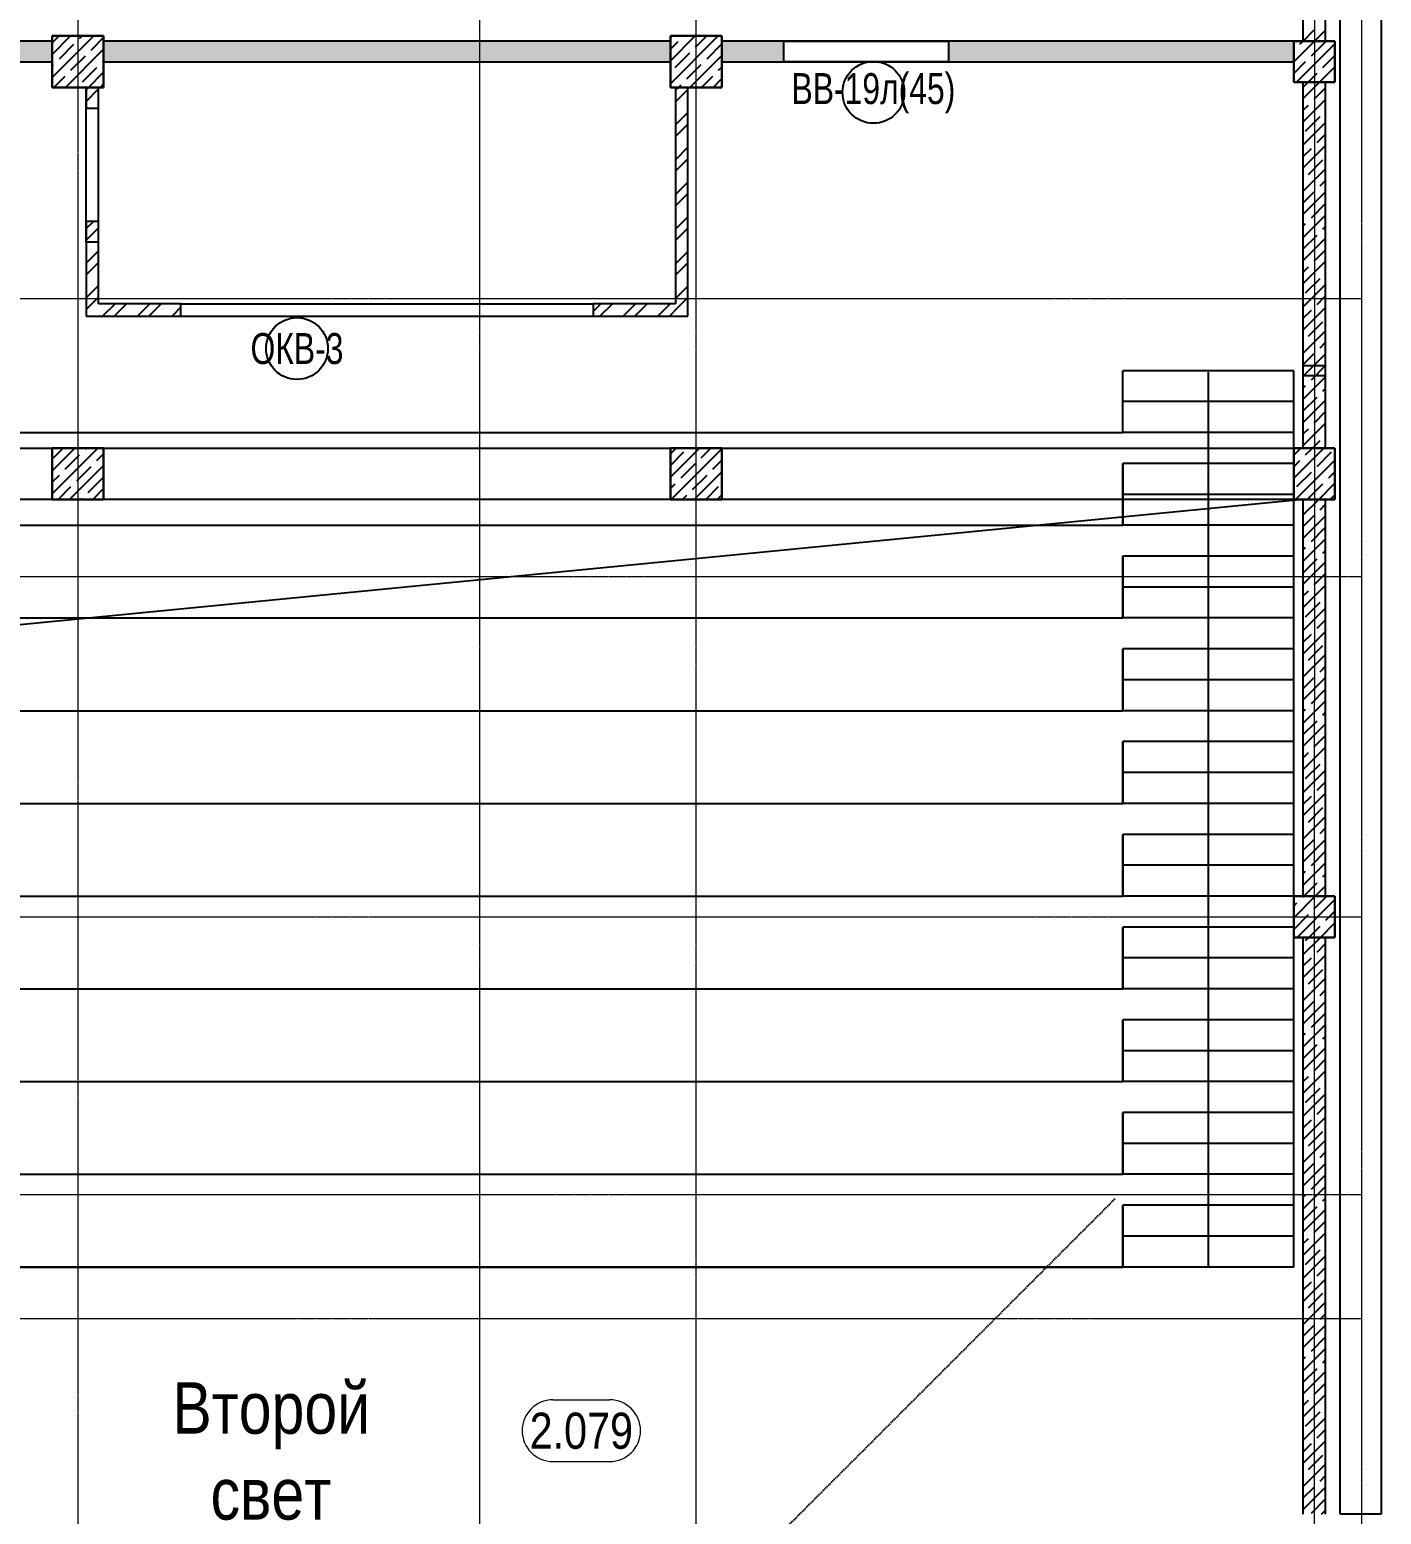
# Model space of a CAD drawing. Header units: millimetres. Extents: x -231292 to 573618, y -153144 to 564035.
# Drawn here: x 42035 to 55153, y 246166 to 260577 of the extents above; entities that cross this region are included whole.
import ezdxf
from ezdxf.enums import TextEntityAlignment as Align

# ---------------------------------------------------------------- set-up
doc = ezdxf.new("R2010")
doc.units = ezdxf.units.MM
for name, pattern in [('CENTER2', [28.575, 19.05, -3.175, 3.175, -3.175]), ('DASHED', [19.05, 12.7, -6.35]), ('HIDDEN2', [4.7625, 3.175, -1.5875])]:
    doc.linetypes.add(name, pattern=pattern)
doc.layers.get('0').update_dxf_attribs({"color": 250})
doc.layers.get('Defpoints').update_dxf_attribs({"color": 250})
for name, color, linetype, lineweight in [('АР_Area', 250, 'Continuous', 5), ('АР_Витраж марка', 250, 'Continuous', 9), ('АР_Колонны', 250, 'Continuous', 35), ('АР_Отметка', 7, 'Continuous', 13), ('АР_Стены ЖБ', 250, 'Continuous', 35), ('АР_Стены кирпич', 250, 'Continuous', 20), ('АР_Стены ПЕНОблок', 250, 'Continuous', 20), ('АР_Тонкая', 250, 'Continuous', 5), ('АР_Штриховка', 250, 'Continuous', 0), ('ЛК_Открытая', 250, 'Continuous', 5), ('РД_Оси_100', 250, 'Continuous', 0), ('РД_проем_инж перемыч_фахверк', 250, 'Continuous', 18)]:
    doc.layers.add(name, color=color, linetype=linetype, lineweight=lineweight)
for name, color, linetype, lineweight, plot in [('КР_Балки-0.5', 60, 'Continuous', 50, False), ('РД_Проем', 250, 'Continuous', 0, False), ('РД_проем_инж перемыч_подсчет', 250, 'Continuous', 30, False)]:
    doc.layers.add(name, color=color, linetype=linetype, lineweight=lineweight, plot=plot)
doc.layers.add('РД_Витраж_вн', color=250, linetype='Continuous')
doc.styles.add('Arial_09', font='ARIALN.TTF', dxfattribs={"width": 0.9})
doc.styles.add('style1', font='ARIALN.TTF')
pattern_1 = [(95, (-195344.93, 50353), (140.09465, 117.55338), [19.05, -209.55]), (40, (-195344.93, 50353), (-160.01845, 110.17673), [15.24, -167.64058]), (145.451445, (-195333.26, 50362.8), (-19.9238, 227.7301), [16.19001, -178.09024]), (91.1842, (-195380.85, 50388.92), (221.41024, 161.95341), [28.575, -314.325]), (141.63556, (-195362.4, 50402.42), (-7.08662, 342.82676), [24.28502, -267.1356]), (36.18415, (-195380.85, 50388.92), (-7.08662, 342.82676), [22.85997, -251.45973]), (66, (-195353.91, 50397.9), (179.51998, 34.89515), [19.05, -209.55]), (11, (-195353.91, 50397.9), (-86.53993, 173.94119), [15.24, -167.64]), (116.451445, (-195338.95, 50400.81), (92.98005, 208.83634), [16.19001, -178.08994]), (82.5, (-195344.934, 50353), (-57.605469, 61.973414), [0, -165.608, 0, -170.18, 0, -168.275]), (52.5, (-195344.93, 50353), (-23.589727, 118.087), [0, -97.028, 0, -161.798, 0, -64.135]), (12.5, (-195384.986, 50312.95), (99.927863, 91.826196), [0, -63.5, 0, -198.12, 0, -262.89]), (2.5, (-195402.95, 50294.99), (86.763904, 122.722393), [0, -82.55, 0, -131.572, 0, -186.69])]
pattern_2 = [(45, (-195344.93, 50353), (-168.3798, 168.3798), []), (45, (-195232.68, 50353), (-168.3798, 168.3798), [])]

# ---------------------------------------------------------------- blocks, each defined once
blk = doc.blocks.new('МаркаВитража1')
at = {"layer": 'Defpoints'}
blk.add_circle((0, 0), 3, dxfattribs=at)
at = {"color": 0, "linetype": 'ByBlock', "lineweight": -2, "style": 'Arial_09', "width": 0.9}
blk.add_attdef('АР-ОКНО:НАИМЕНОВАНИЕ', text='', height=3, dxfattribs=at).set_placement((0, 0), align=Align.MIDDLE)
blk = doc.blocks.new('оси_рен')
at = {"layer": 'РД_Оси_100', "color": 251, "linetype": 'CENTER2', "true_color": 0x636466}
for p, q in [((1233152.916, 190733.254), (1233152.916, 223383.079)), ((1235252.916, 190733.254), (1235252.916, 223213.25)), ((1189697.958, 207313.25), (1241712.916, 207313.25)), ((1241712.916, 204613.25), (1189697.958, 204613.25)), ((1189697.958, 201313.25), (1241712.916, 201313.25)), ((1241712.916, 198613.25), (1189697.958, 198613.25)), ((1189697.958, 197413.25), (1241712.916, 197413.25))]:
    blk.add_line(p, q, dxfattribs=at)
for points in [[(1229252.916, 223268.25), (1229252.916, 190733.254)], [(1241252.916, 223213.25), (1241252.916, 181613.25)], [(1241712.916, 190813.25), (1241712.916, 223213.25)]]:
    blk.add_lwpolyline(points, dxfattribs=at)
blk = doc.blocks.new('MOK-МаркаПом_овал_ареал')
for p, q in [((-2.75, 3), (2.75, 3)), ((-2.75, -3), (2.75, -3))]:
    blk.add_line(p, q)
for centre, radius, start, end in [((-2.75, 0), 3, 90, 270), ((2.75, 0), 3, 270, 90), ((-3.75, 0), 3.5, 0, 0.001)]:
    blk.add_arc(centre, radius, start, end)
at = {"color": 0, "style": 'style1'}
blk.add_attdef('АР-ПОМЕЩЕНИЕ:НОМЕР', text='', height=3.5, dxfattribs=at).set_placement((0, 0), align=Align.MIDDLE)
at = {"layer": 'Defpoints', "color": 2, "style": 'style1'}
blk.add_attdef('АР-ПОМЕЩЕНИЕ:НАИМЕНОВАНИЕ', text='', height=1, dxfattribs=at).set_placement((-0.09, -4.81), align=Align.MIDDLE)

msp = doc.modelspace()

# ---------------------------------------------------------------- hatches: boundary and pattern name
at = {"layer": 'АР_Штриховка', "linetype": 'Continuous', "lineweight": 25, "true_color": 0x000000}
h = msp.add_hatch(dxfattribs=at)
h.set_pattern_fill('AR-CONC', color=18, angle=-315, style=0)
h.set_pattern_definition([(95, (-195344.93, 50353), (140.09465, 117.55338), [19.05, -209.55]), (40, (-195344.93, 50353), (-160.01845, 110.17673), [15.24, -167.64058]), (145.451445, (-195333.26, 50362.8), (-19.9238, 227.7301), [16.19001, -178.09024]), (91.1842, (-195380.85, 50388.92), (221.41024, 161.95341), [28.575, -314.325]), (141.63556, (-195362.4, 50402.42), (-7.08662, 342.82676), [24.28502, -267.1356]), (36.18415, (-195380.85, 50388.92), (-7.08662, 342.82676), [22.85997, -251.45973]), (66, (-195353.91, 50397.9), (179.51998, 34.89515), [19.05, -209.55]), (11, (-195353.91, 50397.9), (-86.53993, 173.94119), [15.24, -167.64]), (116.451445, (-195338.95, 50400.81), (92.98005, 208.83634), [16.19001, -178.08994]), (82.5, (-195344.934, 50353), (-57.605469, 61.973414), [0, -165.608, 0, -170.18, 0, -168.275]), (52.5, (-195344.93, 50353), (-23.589727, 118.087), [0, -97.028, 0, -161.798, 0, -64.135]), (12.5, (-195384.986, 50312.95), (99.927863, 91.826196), [0, -63.5, 0, -198.12, 0, -262.89]), (2.5, (-195402.95, 50294.99), (86.763904, 122.722393), [0, -82.55, 0, -131.572, 0, -186.69])])
h.paths.add_polyline_path([(36703.243, 260466.253), (36703.243, 260266.253), (39003.243, 260266.253), (39003.243, 260466.253)], flags=0)
h.paths.add_polyline_path([(39003.243, 260466.253), (39003.243, 260266.253), (42253.244, 260266.253), (42253.244, 260466.253)], flags=0)
h = msp.add_hatch(dxfattribs=at)
h.set_pattern_fill('AR-CONC', color=18, angle=45, style=0)
h.set_pattern_definition(pattern_1)
h.paths.add_polyline_path([(42753.243, 260466.253), (42753.243, 260266.253), (48253.243, 260266.253), (48253.243, 260466.253)], flags=0)
h = msp.add_hatch(dxfattribs=at)
h.set_pattern_fill('AR-CONC', color=18, angle=45, style=0)
h.set_pattern_definition(pattern_1)
h.paths.add_polyline_path([(48753.244, 260466.253), (48753.244, 260266.253), (49353.243, 260266.253), (49353.243, 260466.253)], flags=0)
h.paths.add_polyline_path([(50953.243, 260466.253), (50953.243, 260266.253), (54303.243, 260266.253), (54303.243, 260466.253)], flags=0)
h = msp.add_hatch(dxfattribs=at)
h.set_pattern_fill('ANSI32', color=18, scale=25, style=0)
h.set_pattern_definition([(45, (-195344.93, 50353), (-168.3798, 168.3798), []), (45, (-195232.68, 50353), (-168.3798, 168.3798), [])])
h.paths.add_polyline_path([(42583.243, 257796.253), (42703.243, 257916.253), (42703.243, 258716.253), (42583.243, 258716.253)], flags=0)
h.paths.add_polyline_path([(42583.243, 259816.253), (42703.243, 259816.253), (42703.243, 260016.253), (42583.243, 260016.253)], flags=0)
h = msp.add_hatch(dxfattribs=at)
h.set_pattern_fill('ANSI32', color=18, scale=25, angle=-360, style=0)
h.set_pattern_definition(pattern_2)
h.paths.add_polyline_path([(48423.243, 260016.253), (48303.243, 260016.253), (48303.243, 257916.253), (48423.243, 257796.253)], flags=0)
h = msp.add_hatch(dxfattribs=at)
h.set_pattern_fill('ANSI32', color=18, scale=25, angle=360, style=0)
h.set_pattern_definition(pattern_2)
h.paths.add_polyline_path([(48423.243, 257796.253), (48303.243, 257916.253), (47503.243, 257916.253), (47503.243, 257796.253)], flags=0)
h.paths.add_polyline_path([(43503.243, 257796.253), (43503.243, 257916.253), (42703.243, 257916.253), (42583.243, 257796.253)], flags=0)

# ---------------------------------------------------------------- linework, layer by layer
at = {"layer": 'АР_Колонны', "color": 18, "linetype": 'HIDDEN2', "lineweight": 25, "true_color": 0x000000}
for p, q in [((42253.243, 260516.253), (42753.243, 260516.253)), ((42253.243, 260016.253), (42253.243, 260516.253)), ((42753.243, 260516.253), (42753.243, 260016.253)), ((48253.243, 260516.253), (48753.243, 260516.253)), ((48253.243, 260016.253), (48253.243, 260516.253)), ((48753.243, 260516.253), (48753.243, 260016.253)), ((54303.243, 260466.253), (54703.243, 260466.253)), ((54303.243, 260066.253), (54303.243, 260466.253)), ((54703.243, 260466.253), (54703.243, 260066.253)), ((42753.243, 260016.253), (42253.243, 260016.253)), ((48753.243, 260016.253), (48253.243, 260016.253)), ((54703.243, 260066.253), (54303.243, 260066.253)), ((42253.243, 256516.253), (42753.243, 256516.253)), ((42253.243, 256016.253), (42253.243, 256516.253)), ((42753.243, 256516.253), (42753.243, 256016.253)), ((48253.243, 256516.253), (48753.243, 256516.253)), ((48253.243, 256016.253), (48253.243, 256516.253)), ((48753.243, 256516.253), (48753.243, 256016.253)), ((54303.243, 256516.253), (54703.243, 256516.253)), ((54303.243, 256016.253), (54303.243, 256516.253)), ((54703.243, 256516.253), (54703.243, 256016.253)), ((42753.243, 256016.253), (42253.243, 256016.253)), ((48753.243, 256016.253), (48253.243, 256016.253)), ((54703.243, 256016.253), (54303.243, 256016.253)), ((54303.243, 252166.253), (54703.243, 252166.253)), ((54303.243, 251766.253), (54303.243, 252166.253)), ((54703.243, 252166.253), (54703.243, 251766.253)), ((54703.243, 251766.253), (54303.243, 251766.253))]:
    msp.add_line(p, q, dxfattribs=at)
at = {"layer": 'АР_Колонны', "color": 18, "linetype": 'Continuous', "lineweight": 25, "true_color": 0x000000}
for p, q in [((42253.243, 260516.253), (42253.243, 260016.253)), ((42753.243, 260516.253), (42253.243, 260516.253)), ((42253.243, 260016.253), (42253.243, 260516.253)), ((42253.243, 260516.253), (42753.243, 260516.253)), ((42753.243, 260016.253), (42753.243, 260516.253)), ((42753.243, 260516.253), (42753.243, 260016.253)), ((48753.243, 260516.253), (48253.243, 260516.253)), ((48253.243, 260516.253), (48253.243, 260016.253)), ((48753.243, 260516.253), (48253.243, 260516.253)), ((48253.243, 260516.253), (48253.243, 260016.253)), ((48753.243, 260016.253), (48753.243, 260516.253)), ((48753.243, 260016.253), (48753.243, 260516.253)), ((54303.243, 260466.253), (54303.243, 260066.253)), ((54703.243, 260466.253), (54303.243, 260466.253)), ((54303.243, 260066.253), (54303.243, 260466.253)), ((54303.243, 260466.253), (54703.243, 260466.253)), ((54703.243, 260066.253), (54703.243, 260466.253)), ((54703.243, 260466.253), (54703.243, 260066.253)), ((42253.243, 260016.253), (42753.243, 260016.253)), ((42753.243, 260016.253), (42253.243, 260016.253)), ((48253.243, 260016.253), (48753.243, 260016.253)), ((48253.243, 260016.253), (48753.243, 260016.253)), ((54303.243, 260066.253), (54703.243, 260066.253)), ((54703.243, 260066.253), (54303.243, 260066.253)), ((42253.243, 256516.253), (42253.243, 256016.253)), ((42753.243, 256516.253), (42253.243, 256516.253)), ((42253.243, 256016.253), (42253.243, 256516.253)), ((42253.243, 256516.253), (42753.243, 256516.253)), ((42753.243, 256016.253), (42753.243, 256516.253)), ((42753.243, 256516.253), (42753.243, 256016.253)), ((48753.243, 256516.253), (48253.243, 256516.253)), ((48253.243, 256516.253), (48253.243, 256016.253)), ((48753.243, 256516.253), (48253.243, 256516.253)), ((48253.243, 256516.253), (48253.243, 256016.253)), ((48753.243, 256016.253), (48753.243, 256516.253)), ((48753.243, 256016.253), (48753.243, 256516.253)), ((54303.243, 256516.253), (54303.243, 256016.253)), ((54703.243, 256516.253), (54303.243, 256516.253)), ((54303.243, 256016.253), (54303.243, 256516.253)), ((54303.243, 256516.253), (54703.243, 256516.253)), ((54703.243, 256016.253), (54703.243, 256516.253)), ((54703.243, 256516.253), (54703.243, 256016.253)), ((42253.243, 256016.253), (42753.243, 256016.253)), ((42753.243, 256016.253), (42253.243, 256016.253)), ((48253.243, 256016.253), (48753.243, 256016.253)), ((48253.243, 256016.253), (48753.243, 256016.253)), ((54303.243, 256016.253), (54703.243, 256016.253)), ((54703.243, 256016.253), (54303.243, 256016.253)), ((54703.243, 252166.253), (54303.243, 252166.253)), ((54303.243, 252166.253), (54303.243, 251766.253)), ((54703.243, 252166.253), (54303.243, 252166.253)), ((54303.243, 252166.253), (54303.243, 251766.253)), ((54703.243, 251766.253), (54703.243, 252166.253)), ((54703.243, 251766.253), (54703.243, 252166.253)), ((54303.243, 251766.253), (54703.243, 251766.253)), ((54303.243, 251766.253), (54703.243, 251766.253))]:
    msp.add_line(p, q, dxfattribs=at)
at = {"layer": 'АР_Стены ЖБ', "color": 18, "linetype": 'Continuous', "lineweight": 25, "true_color": 0x000000}
for p, q in [((54393.244, 263666.253), (54393.244, 260466.253)), ((54613.244, 260466.253), (54613.244, 263666.253)), ((42253.243, 260016.253), (42253.243, 260516.253)), ((42253.243, 260516.253), (42753.243, 260516.253)), ((42753.243, 260516.253), (42753.243, 260016.253)), ((48753.243, 260516.253), (48253.243, 260516.253)), ((48253.243, 260516.253), (48253.243, 260016.253)), ((48753.243, 260016.253), (48753.243, 260516.253)), ((54303.243, 260066.253), (54303.243, 260466.253)), ((54303.243, 260466.253), (54703.243, 260466.253)), ((54393.244, 260466.253), (54613.244, 260466.253)), ((54703.243, 260466.253), (54703.243, 260066.253)), ((42753.243, 260016.253), (42253.243, 260016.253)), ((48253.243, 260016.253), (48753.243, 260016.253)), ((54703.243, 260066.253), (54303.243, 260066.253)), ((54613.244, 260066.253), (54393.244, 260066.253)), ((54393.244, 260066.253), (54393.244, 256516.253)), ((54613.244, 256516.253), (54613.244, 260066.253)), ((54393.244, 257318.343), (54613.244, 257318.343)), ((54613.244, 257218.343), (54393.244, 257218.343)), ((42253.243, 256016.253), (42253.243, 256516.253)), ((42253.243, 256516.253), (42753.243, 256516.253)), ((42753.243, 256516.253), (42753.243, 256016.253)), ((48753.243, 256516.253), (48253.243, 256516.253)), ((48253.243, 256516.253), (48253.243, 256016.253)), ((48753.243, 256016.253), (48753.243, 256516.253)), ((54303.243, 256016.253), (54303.243, 256516.253)), ((54303.243, 256516.253), (54703.243, 256516.253)), ((54393.244, 256516.253), (54613.244, 256516.253)), ((54703.243, 256516.253), (54703.243, 256016.253)), ((42753.243, 256016.253), (42253.243, 256016.253)), ((48253.243, 256016.253), (48753.243, 256016.253)), ((54703.243, 256016.253), (54303.243, 256016.253)), ((54613.244, 256016.253), (54393.244, 256016.253)), ((54393.244, 256016.253), (54393.244, 252166.253)), ((54613.244, 252166.253), (54613.244, 256016.253)), ((54703.243, 252166.253), (54303.243, 252166.253)), ((54303.243, 252166.253), (54303.243, 251766.253)), ((54393.244, 252166.253), (54613.244, 252166.253)), ((54703.243, 251766.253), (54703.243, 252166.253)), ((54303.243, 251766.253), (54703.243, 251766.253)), ((54613.244, 251766.253), (54393.244, 251766.253)), ((54393.244, 251766.253), (54393.244, 246166.253)), ((54613.244, 246166.253), (54613.244, 251766.253))]:
    msp.add_line(p, q, dxfattribs=at)
at = {"layer": 'АР_Стены ЖБ', "color": 18, "lineweight": 25, "true_color": 0x000000}
msp.add_line((54393.244, 256016.253), (38304.92, 254444.416), dxfattribs=at)
at = {"layer": 'АР_Стены кирпич', "color": 18, "linetype": 'Continuous', "lineweight": 25, "true_color": 0x000000}
for p, q in [((42703.243, 260016.253), (42583.243, 260016.253)), ((42583.243, 260016.253), (42583.243, 259816.253)), ((42583.243, 260014.101), (42703.243, 260014.101)), ((42703.243, 259816.253), (42703.243, 260016.253)), ((48423.243, 260016.253), (48303.243, 260016.253)), ((48303.243, 260016.253), (48303.243, 257916.253)), ((48423.243, 257796.253), (48423.243, 260016.253)), ((42583.243, 259816.253), (42703.243, 259816.253)), ((42703.243, 258716.253), (42583.243, 258716.253)), ((42583.243, 258716.253), (42583.243, 257796.253)), ((42703.243, 257916.253), (42703.243, 258716.253)), ((42703.243, 258514.101), (42583.243, 258514.101)), ((43503.243, 257916.253), (42703.243, 257916.253)), ((43503.243, 257796.253), (43503.243, 257916.253)), ((43503.244, 257796.253), (43503.244, 257916.253)), ((48303.243, 257916.253), (47503.243, 257916.253)), ((47503.243, 257916.253), (47503.243, 257796.253)), ((47503.244, 257916.253), (47503.244, 257796.253)), ((42583.243, 257796.253), (43503.243, 257796.253)), ((47503.243, 257796.253), (48423.243, 257796.253))]:
    msp.add_line(p, q, dxfattribs=at)
at = {"layer": 'АР_Стены ПЕНОблок', "color": 18, "linetype": 'Continuous', "lineweight": 25, "true_color": 0x000000}
for p, q in [((42253.244, 260466.253), (39003.243, 260466.253)), ((42253.244, 260266.253), (42253.244, 260466.253)), ((42753.243, 260466.253), (42753.243, 260266.253)), ((48253.243, 260466.253), (42753.243, 260466.253)), ((48253.243, 260266.253), (48253.243, 260466.253)), ((48753.244, 260466.253), (48753.244, 260266.253)), ((49353.243, 260466.253), (48753.244, 260466.253)), ((49353.243, 260266.253), (49353.243, 260466.253)), ((50953.243, 260466.253), (50953.243, 260266.253)), ((54303.243, 260466.253), (50953.243, 260466.253)), ((54303.243, 260266.253), (54303.243, 260466.253)), ((39003.243, 260266.253), (42253.244, 260266.253)), ((42753.243, 260266.253), (48253.243, 260266.253)), ((48753.244, 260266.253), (49353.243, 260266.253)), ((50953.243, 260266.253), (54303.243, 260266.253))]:
    msp.add_line(p, q, dxfattribs=at)
at = {"layer": 'АР_Тонкая', "color": 18, "linetype": 'DASHED', "lineweight": 25, "true_color": 0x000000}
msp.add_line((52568.256, 249227.862), (45503.256, 242162.862), dxfattribs=at)
at = {"layer": 'АР_Штриховка', "color": 18, "linetype": 'Continuous', "lineweight": 25, "true_color": 0x000000}
for p, q in [((54393.697, 260466.253), (54502.629, 260575.186)), ((54505.95, 260466.253), (54613.244, 260573.547)), ((42253.243, 260336.892), (42432.604, 260516.253)), ((42253.243, 260112.385), (42657.111, 260516.253)), ((42253.243, 260449.145), (42320.351, 260516.253)), ((42323.157, 260294.553), (42463.474, 260434.869)), ((42519.6, 260490.996), (42544.857, 260516.253)), ((42631.853, 260378.742), (42753.243, 260500.132)), ((48253.243, 260499.725), (48269.771, 260516.253)), ((48253.243, 260275.219), (48494.277, 260516.253)), ((48253.243, 260050.712), (48718.784, 260516.253)), ((48253.243, 260387.472), (48328.703, 260462.932)), ((48497.083, 260406.806), (48606.53, 260516.253)), ((48609.336, 260294.553), (48749.653, 260434.869)), ((54303.243, 260263.546), (54505.95, 260466.253)), ((54330.456, 260066.253), (54703.243, 260439.04)), ((54362.313, 260434.869), (54393.697, 260466.253)), ((54474.566, 260322.616), (54614.883, 260462.932)), ((42381.617, 260016.253), (42753.243, 260387.879)), ((42435.41, 260182.299), (42575.727, 260322.616)), ((42744.107, 260266.489), (42753.243, 260275.626)), ((48300.64, 260210.363), (48440.957, 260350.679)), ((48443.29, 260016.253), (48753.243, 260326.206)), ((54303.243, 260375.799), (54306.186, 260378.742)), ((54303.243, 260151.293), (54418.44, 260266.489)), ((54586.819, 260210.363), (54703.243, 260326.786)), ((42253.243, 260224.638), (42267.03, 260238.426)), ((42269.364, 260016.253), (42379.284, 260126.173)), ((42547.663, 260070.046), (42687.98, 260210.363)), ((42606.123, 260016.253), (42753.243, 260163.372)), ((48412.893, 260098.109), (48553.21, 260238.426)), ((48555.543, 260016.253), (48665.463, 260126.173)), ((48721.59, 260182.299), (48753.243, 260213.953)), ((54442.71, 260066.253), (54530.693, 260154.236)), ((54554.963, 260066.253), (54703.243, 260214.533)), ((42718.377, 260016.253), (42753.243, 260051.119)), ((48331.037, 260016.253), (48356.767, 260041.983)), ((48667.796, 260016.253), (48753.243, 260101.7)), ((54393.244, 259904.534), (54554.963, 260066.253)), ((54393.244, 260016.787), (54442.71, 260066.253)), ((54502.629, 259901.666), (54613.244, 260012.281)), ((54699.073, 260098.109), (54703.243, 260102.28)), ((54393.244, 259680.027), (54613.244, 259900.027)), ((54393.244, 259792.281), (54446.503, 259845.54)), ((54393.244, 259455.521), (54613.244, 259675.521)), ((54418.44, 259592.97), (54558.756, 259733.287)), ((54530.693, 259480.717), (54613.244, 259563.268)), ((54393.244, 259231.015), (54613.244, 259451.015)), ((54393.244, 259343.268), (54474.566, 259424.59)), ((54446.503, 259172.02), (54586.819, 259312.337)), ((54393.244, 259006.508), (54613.244, 259226.508)), ((54558.756, 259059.767), (54613.244, 259114.255)), ((54393.244, 258894.255), (54502.629, 259003.641)), ((54393.244, 258782.002), (54613.244, 259002.002)), ((54474.566, 258751.071), (54613.244, 258889.749)), ((54393.244, 258557.495), (54613.244, 258777.495)), ((54393.244, 258669.749), (54418.44, 258694.944)), ((54393.244, 258445.242), (54530.693, 258582.691)), ((54393.244, 258332.989), (54613.244, 258552.989)), ((54586.819, 258638.818), (54613.244, 258665.242)), ((54502.629, 258330.121), (54613.244, 258440.736)), ((54393.244, 258108.483), (54613.244, 258328.483)), ((54393.244, 258220.736), (54446.503, 258273.995)), ((54393.244, 257883.976), (54613.244, 258103.976)), ((54418.44, 258021.425), (54558.756, 258161.742)), ((54530.693, 257909.172), (54613.244, 257991.723)), ((54393.244, 257659.47), (54613.244, 257879.47)), ((54393.244, 257771.723), (54474.566, 257853.045)), ((54446.503, 257600.476), (54586.819, 257740.792)), ((54393.244, 257434.963), (54613.244, 257654.963)), ((54558.756, 257488.222), (54613.244, 257542.71)), ((54393.244, 257322.71), (54502.629, 257432.096)), ((54393.244, 257210.457), (54613.244, 257430.457)), ((54474.566, 257179.526), (54613.244, 257318.204)), ((54393.244, 256985.951), (54613.244, 257205.951)), ((54393.244, 257098.204), (54418.44, 257123.4)), ((54586.819, 257067.273), (54613.244, 257093.697)), ((54393.244, 256873.697), (54530.693, 257011.146)), ((54393.244, 256761.444), (54613.244, 256981.444)), ((54502.629, 256758.577), (54613.244, 256869.191)), ((54393.244, 256536.938), (54613.244, 256756.938)), ((54393.244, 256649.191), (54446.503, 256702.45)), ((42253.243, 256295.776), (42473.719, 256516.253)), ((42253.243, 256071.27), (42698.226, 256516.253)), ((42267.03, 256421.817), (42361.466, 256516.253)), ((42575.727, 256506.007), (42585.973, 256516.253)), ((48253.243, 256458.61), (48310.886, 256516.253)), ((48253.243, 256234.104), (48535.392, 256516.253)), ((48259.899, 256016.253), (48753.243, 256509.597)), ((48553.21, 256421.817), (48647.646, 256516.253)), ((54303.243, 256446.937), (54372.559, 256516.253)), ((54303.243, 256222.431), (54597.065, 256516.253)), ((54418.44, 256449.88), (54484.812, 256516.253)), ((54484.812, 256516.253), (54558.756, 256590.197)), ((54597.065, 256516.253), (54613.244, 256532.431)), ((42379.284, 256309.564), (42519.6, 256449.88)), ((42687.98, 256393.754), (42753.243, 256459.017)), ((48253.243, 256346.357), (48384.83, 256477.944)), ((48356.767, 256225.374), (48497.083, 256365.69)), ((48665.463, 256309.564), (48753.243, 256397.344)), ((54303.243, 256334.684), (54362.313, 256393.754)), ((54321.572, 256016.253), (54703.243, 256397.924)), ((54530.693, 256337.627), (54671.009, 256477.944)), ((42253.243, 256183.523), (42323.157, 256253.437)), ((42422.732, 256016.253), (42753.243, 256346.764)), ((42491.537, 256197.311), (42631.853, 256337.627)), ((42603.79, 256085.057), (42744.107, 256225.374)), ((48469.02, 256113.121), (48609.336, 256253.437)), ((48484.405, 256016.253), (48753.243, 256285.091)), ((54334.25, 256141.184), (54474.566, 256281.501)), ((54642.946, 256225.374), (54703.243, 256285.671)), ((42310.479, 256016.253), (42435.41, 256141.184)), ((42647.239, 256016.253), (42753.243, 256122.257)), ((48253.243, 256121.85), (48300.64, 256169.247)), ((48596.658, 256016.253), (48721.59, 256141.184)), ((54446.503, 256028.931), (54586.819, 256169.247)), ((54546.078, 256016.253), (54703.243, 256173.418)), ((42534.986, 256016.253), (42547.663, 256028.931)), ((48372.152, 256016.253), (48412.893, 256056.994)), ((48708.912, 256016.253), (48753.243, 256060.584)), ((54393.244, 255863.419), (54546.078, 256016.253)), ((54558.756, 255916.678), (54613.244, 255971.165)), ((54658.331, 256016.253), (54699.073, 256056.994)), ((54393.244, 255751.165), (54502.629, 255860.551)), ((54393.244, 255638.912), (54613.244, 255858.912)), ((54474.566, 255607.981), (54613.244, 255746.659)), ((54393.244, 255414.406), (54613.244, 255634.406)), ((54393.244, 255526.659), (54418.44, 255551.855)), ((54586.819, 255495.728), (54613.244, 255522.153)), ((54393.244, 255302.153), (54530.693, 255439.602)), ((54393.244, 255189.899), (54613.244, 255409.899)), ((54502.629, 255187.032), (54613.244, 255297.646)), ((54393.244, 254965.393), (54613.244, 255185.393)), ((54393.244, 255077.646), (54446.503, 255130.905)), ((54393.244, 254740.887), (54613.244, 254960.887)), ((54418.44, 254878.336), (54558.756, 255018.652)), ((54530.693, 254766.082), (54613.244, 254848.633)), ((54393.244, 254516.38), (54613.244, 254736.38)), ((54393.244, 254628.633), (54474.566, 254709.956)), ((54393.244, 254291.874), (54613.244, 254511.874)), ((54446.503, 254457.386), (54586.819, 254597.703)), ((54558.756, 254345.133), (54613.244, 254399.621)), ((54393.244, 254179.621), (54502.629, 254289.006)), ((54393.244, 254067.367), (54613.244, 254287.367)), ((54393.244, 253842.861), (54613.244, 254062.861)), ((54474.566, 254036.437), (54613.244, 254175.114)), ((54393.244, 253955.114), (54418.44, 253980.31)), ((54586.819, 253924.183), (54613.244, 253950.608)), ((54393.244, 253730.608), (54530.693, 253868.057)), ((54393.244, 253618.355), (54613.244, 253838.355)), ((54502.629, 253615.487), (54613.244, 253726.101)), ((54393.244, 253393.848), (54613.244, 253613.848)), ((54393.244, 253506.101), (54446.503, 253559.36)), ((54393.244, 253169.342), (54613.244, 253389.342)), ((54418.44, 253306.791), (54558.756, 253447.107)), ((54530.693, 253194.538), (54613.244, 253277.089)), ((54393.244, 252944.835), (54613.244, 253164.835)), ((54393.244, 253057.089), (54474.566, 253138.411)), ((54393.244, 252720.329), (54613.244, 252940.329)), ((54446.503, 252885.841), (54586.819, 253026.158)), ((54558.756, 252773.588), (54613.244, 252828.076)), ((54393.244, 252608.076), (54502.629, 252717.461)), ((54393.244, 252495.823), (54613.244, 252715.823)), ((54393.244, 252271.316), (54613.244, 252491.316)), ((54474.566, 252464.892), (54613.244, 252603.569)), ((54393.244, 252383.569), (54418.44, 252408.765)), ((54586.819, 252352.639), (54613.244, 252379.063)), ((54400.434, 252166.253), (54530.693, 252296.512)), ((54512.687, 252166.253), (54613.244, 252266.81)), ((54303.243, 251956.809), (54512.687, 252166.253)), ((54303.243, 252069.062), (54334.25, 252100.069)), ((54337.193, 251766.253), (54703.243, 252132.303)), ((54390.376, 252156.195), (54400.434, 252166.253)), ((54502.629, 252043.942), (54624.94, 252166.253)), ((54306.186, 251847.499), (54446.503, 251987.816)), ((54561.7, 251766.253), (54703.243, 251907.796)), ((54614.883, 251931.689), (54703.243, 252020.049)), ((54393.244, 251597.797), (54561.7, 251766.253)), ((54418.44, 251735.246), (54449.447, 251766.253)), ((54449.447, 251766.253), (54558.756, 251875.562)), ((54530.693, 251622.993), (54613.244, 251705.544)), ((54393.244, 251373.291), (54613.244, 251593.291)), ((54393.244, 251485.544), (54474.566, 251566.866)), ((54393.244, 251148.784), (54613.244, 251368.784)), ((54446.503, 251314.296), (54586.819, 251454.613)), ((54558.756, 251202.043), (54613.244, 251256.531)), ((54393.244, 251036.531), (54502.629, 251145.917)), ((54393.244, 250924.278), (54613.244, 251144.278)), ((54474.566, 250893.347), (54613.244, 251032.024)), ((54393.244, 250699.771), (54613.244, 250919.771)), ((54393.244, 250812.024), (54418.44, 250837.22)), ((54586.819, 250781.094), (54613.244, 250807.518)), ((54393.244, 250587.518), (54530.693, 250724.967)), ((54393.244, 250475.265), (54613.244, 250695.265)), ((54393.244, 250250.759), (54613.244, 250470.759)), ((54502.629, 250472.397), (54613.244, 250583.012)), ((54393.244, 250363.012), (54446.503, 250416.271)), ((54393.244, 250026.252), (54613.244, 250246.252)), ((54418.44, 250163.701), (54558.756, 250304.018)), ((54393.244, 249801.746), (54613.244, 250021.746)), ((54530.693, 250051.448), (54613.244, 250133.999)), ((54393.244, 249913.999), (54474.566, 249995.321)), ((54446.503, 249742.752), (54586.819, 249883.068)), ((54393.244, 249577.239), (54613.244, 249797.239)), ((54558.756, 249630.498), (54613.244, 249684.986)), ((54393.244, 249464.986), (54502.629, 249574.372)), ((54393.244, 249352.733), (54613.244, 249572.733)), ((54474.566, 249321.802), (54613.244, 249460.48)), ((54393.244, 249128.227), (54613.244, 249348.227)), ((54393.244, 249240.48), (54418.44, 249265.675)), ((54586.819, 249209.549), (54613.244, 249235.973)), ((54393.244, 249015.973), (54530.693, 249153.422)), ((54393.244, 248903.72), (54613.244, 249123.72)), ((54502.629, 248900.853), (54613.244, 249011.467)), ((54393.244, 248679.214), (54613.244, 248899.214)), ((54393.244, 248791.467), (54446.503, 248844.726)), ((54418.44, 248592.156), (54558.756, 248732.473)), ((54393.244, 248454.707), (54613.244, 248674.707)), ((54393.244, 248230.201), (54613.244, 248450.201)), ((54530.693, 248479.903), (54613.244, 248562.454)), ((54393.244, 248342.454), (54474.566, 248423.776)), ((54446.503, 248171.207), (54586.819, 248311.523)), ((54393.244, 248005.695), (54613.244, 248225.695)), ((54393.244, 247893.441), (54502.629, 248002.827)), ((54558.756, 248058.954), (54613.244, 248113.441)), ((54393.244, 247781.188), (54613.244, 248001.188)), ((54474.566, 247750.257), (54613.244, 247888.935)), ((54393.244, 247556.682), (54613.244, 247776.682)), ((54393.244, 247668.935), (54418.44, 247694.131)), ((54393.244, 247444.428), (54530.693, 247581.877)), ((54586.819, 247638.004), (54613.244, 247664.428)), ((54393.244, 247332.175), (54613.244, 247552.175)), ((54502.629, 247329.308), (54613.244, 247439.922)), ((54393.244, 247107.669), (54613.244, 247327.669)), ((54393.244, 247219.922), (54446.503, 247273.181)), ((54418.44, 247020.611), (54558.756, 247160.928)), ((54393.244, 246883.162), (54613.244, 247103.162)), ((54393.244, 246658.656), (54613.244, 246878.656)), ((54393.244, 246770.909), (54474.566, 246852.232)), ((54530.693, 246908.358), (54613.244, 246990.909)), ((54446.503, 246599.662), (54586.819, 246739.978)), ((54393.244, 246434.15), (54613.244, 246654.15)), ((54393.244, 246321.896), (54502.629, 246431.282)), ((54393.244, 246209.643), (54613.244, 246429.643)), ((54558.756, 246487.409), (54613.244, 246541.896)), ((54474.566, 246178.712), (54613.244, 246317.39)), ((54574.36, 246166.253), (54613.244, 246205.137))]:
    msp.add_line(p, q, dxfattribs=at)
at = {"layer": 'КР_Балки-0.5', "color": 18, "lineweight": 25, "ltscale": 200, "true_color": 0x000000}
for p, q in [((54753.334, 246166.253), (54753.186, 263616.253)), ((55153.186, 263616.253), (55153.334, 246166.253)), ((36703.244, 256516.253), (54303.244, 256516.253)), ((54303.244, 256516.253), (54303.244, 256016.253)), ((54303.244, 256016.253), (36703.244, 256016.253)), ((55153.334, 246166.253), (54753.334, 246166.253))]:
    msp.add_line(p, q, dxfattribs=at)
at = {"layer": 'ЛК_Открытая', "color": 18, "lineweight": 25, "true_color": 0x000000}
for p, q in [((52643.243, 256666.253), (52643.243, 257266.253)), ((54303.243, 257266.253), (52643.243, 257266.253)), ((54303.243, 257266.253), (52643.243, 257266.253)), ((53473.243, 257251.812), (53473.243, 256785.563)), ((54303.243, 248566.253), (54303.243, 257266.253)), ((54303.243, 256966.253), (52643.243, 256966.253)), ((38363.243, 256666.253), (52643.243, 256666.253)), ((38363.243, 256666.253), (52643.243, 256666.253)), ((54303.243, 256666.253), (52643.243, 256666.253)), ((53473.243, 256785.563), (53473.243, 248566.253)), ((52643.243, 256366.253), (52643.243, 255766.253)), ((52643.243, 255766.253), (52643.243, 256366.253)), ((54303.243, 256366.253), (52643.243, 256366.253)), ((54303.243, 256066.253), (52643.243, 256066.253)), ((38363.243, 255766.253), (52643.243, 255766.253)), ((54303.243, 255766.253), (52643.243, 255766.253)), ((52643.243, 255466.253), (52643.243, 254866.253)), ((52643.243, 254866.253), (52643.243, 255466.253)), ((54303.243, 255466.253), (52643.243, 255466.253)), ((54303.243, 255166.253), (52643.243, 255166.253)), ((38363.243, 254866.253), (52643.243, 254866.253)), ((54303.243, 254866.253), (52643.243, 254866.253)), ((52643.243, 254566.253), (52643.243, 253966.253)), ((52643.243, 253966.253), (52643.243, 254566.253)), ((54303.243, 254566.253), (52643.243, 254566.253)), ((54303.243, 254266.253), (52643.243, 254266.253)), ((38363.243, 253966.253), (52643.243, 253966.253)), ((54303.243, 253966.253), (52643.243, 253966.253)), ((52643.243, 253666.253), (52643.243, 253066.253)), ((52643.243, 253066.253), (52643.243, 253666.253)), ((54303.243, 253666.253), (52643.243, 253666.253)), ((54303.243, 253366.253), (52643.243, 253366.253)), ((38363.243, 253066.253), (52643.243, 253066.253)), ((54303.243, 253066.253), (52643.243, 253066.253)), ((52643.243, 252766.253), (52643.243, 252166.253)), ((52643.243, 252166.253), (52643.243, 252766.253)), ((54303.243, 252766.253), (52643.243, 252766.253)), ((54303.243, 252466.253), (52643.243, 252466.253)), ((38363.243, 252166.253), (52643.243, 252166.253)), ((54303.243, 252166.253), (52643.243, 252166.253)), ((52643.243, 251866.253), (52643.243, 251266.253)), ((52643.243, 251266.253), (52643.243, 251866.253)), ((54303.243, 251866.253), (52643.243, 251866.253)), ((54303.243, 251566.253), (52643.243, 251566.253)), ((38363.243, 251266.253), (52643.243, 251266.253)), ((54303.243, 251266.253), (52643.243, 251266.253)), ((52643.243, 250966.253), (52643.243, 250366.253)), ((54303.243, 250966.253), (52643.243, 250966.253)), ((52643.243, 250366.253), (52643.243, 250966.253)), ((54303.243, 250666.253), (52643.243, 250666.253)), ((38363.243, 250366.253), (52643.243, 250366.253)), ((54303.243, 250366.253), (52643.243, 250366.253)), ((52643.243, 250066.253), (52643.243, 249466.253)), ((54303.243, 250066.253), (52643.243, 250066.253)), ((52643.243, 249466.253), (52643.243, 250066.253)), ((54303.243, 249766.253), (52643.243, 249766.253)), ((38363.243, 249466.253), (52643.243, 249466.253)), ((54303.243, 249466.253), (52643.243, 249466.253)), ((52643.243, 249166.253), (52643.243, 248566.253)), ((54303.243, 249166.253), (52643.243, 249166.253)), ((52643.243, 248566.253), (52643.243, 249166.253)), ((54303.243, 248866.253), (52643.243, 248866.253)), ((52643.243, 248566.253), (38363.243, 248566.253)), ((38363.243, 248566.253), (52643.243, 248566.253)), ((54303.243, 248566.253), (52643.243, 248566.253))]:
    msp.add_line(p, q, dxfattribs=at)
at = {"layer": 'РД_Витраж_вн', "color": 18, "linetype": 'Continuous', "lineweight": 25, "true_color": 0x000000}
for p, q in [((49353.243, 260466.253), (50953.243, 260466.253)), ((49353.243, 260266.253), (50953.243, 260266.253)), ((43503.243, 257916.253), (47503.243, 257916.253)), ((43503.243, 257796.253), (47503.243, 257796.253))]:
    msp.add_line(p, q, dxfattribs=at)
at = {"layer": 'РД_Проем', "color": 18, "linetype": 'Continuous', "lineweight": 25, "true_color": 0x000000}
for p, q in [((49353.243, 260466.253), (50953.243, 260466.253)), ((49353.243, 260266.253), (50953.243, 260266.253)), ((42583.243, 258716.253), (42583.243, 259816.253)), ((42703.243, 258716.253), (42703.243, 259816.253)), ((43503.243, 257916.253), (47503.243, 257916.253)), ((43503.243, 257796.253), (47503.243, 257796.253))]:
    msp.add_line(p, q, dxfattribs=at)
at = {"layer": 'РД_проем_инж перемыч_подсчет', "color": 18, "linetype": 'Continuous', "lineweight": 25, "true_color": 0x000000}
for p, q in [((42583.243, 258514.101), (42583.243, 260014.101)), ((42703.243, 258514.101), (42703.243, 260014.101))]:
    msp.add_line(p, q, dxfattribs=at)
at = {"layer": 'РД_проем_инж перемыч_фахверк', "color": 18, "linetype": 'Continuous', "lineweight": 25, "true_color": 0x000000}
for p, q in [((50953.243, 260466.253), (49353.243, 260466.253)), ((50953.243, 260266.253), (49353.243, 260266.253)), ((43503.244, 257916.253), (47503.244, 257916.253)), ((43503.244, 257796.253), (47503.244, 257796.253))]:
    msp.add_line(p, q, dxfattribs=at)

# ---------------------------------------------------------------- block references
at = {"rotation": 359.999868838025}
msp.add_blockref('оси_рен', (-1186750.035, 50655.808), dxfattribs=at)
at = {"layer": 'АР_Area', "color": 18, "linetype": 'Continuous', "lineweight": 15, "true_color": 0x000000}
ref = msp.add_blockref('MOK-МаркаПом_овал_ареал', (47389.059, 246977.762), dxfattribs=dict(at, xscale=100, yscale=100, zscale=100))
ref.add_attrib('АР-ПОМЕЩЕНИЕ:НОМЕР', '2.079', dxfattribs={"layer": '0', "color": 0, "height": 350, "style": 'style1'}).set_placement((47389.059, 246977.762), align=Align.MIDDLE)
at = {"layer": 'АР_Витраж марка', "color": 18, "linetype": 'Continuous', "lineweight": 25, "true_color": 0x000000, "xscale": 100, "yscale": 100, "zscale": 100}
for p, values in [((50224.061, 259967.845), {'АР-ОКНО:НАИМЕНОВАНИЕ': 'ВВ-19л(45)'}), ((44629.594, 257481.932, 800), {'АР-ОКНО:НАИМЕНОВАНИЕ': 'ОКВ-3'})]:
    msp.add_blockref('МаркаВитража1', p, dxfattribs=at).add_auto_attribs(values)

# ---------------------------------------------------------------- texts
at = {"layer": 'АР_Отметка', "color": 18, "lineweight": 25, "true_color": 0x000000, "style": 'style1'}
for s, p in [('Второй', (43419.837, 246948.308)), ('свет', (43790.403, 246114.975))]:
    msp.add_text(s, height=500, dxfattribs=at).set_placement(p)

doc.saveas('drawing.dxf')
